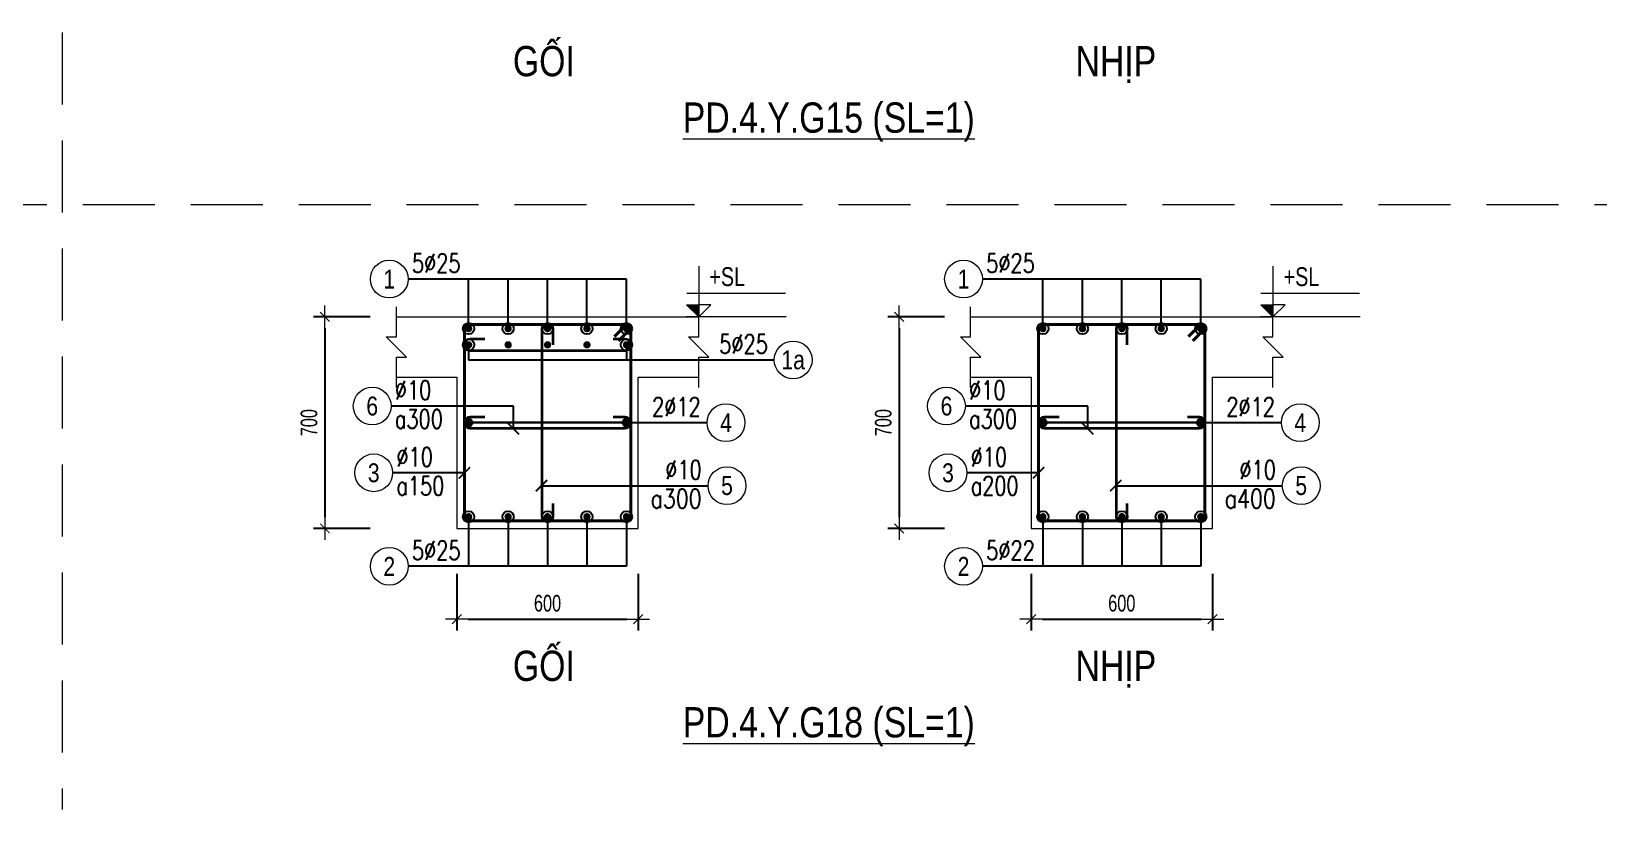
# Model space of a CAD drawing. Header units: millimetres. Extents: x 0 to 264070, y -218202 to 27271.
# Drawn here: x 230135 to 235320, y -218202 to -215628 of the extents above; entities that cross this region are included whole.
import ezdxf
from ezdxf.enums import TextEntityAlignment as Align

# ---------------------------------------------------------------- set-up
doc = ezdxf.new("R2010")
doc.units = ezdxf.units.MM
doc.header["$PDMODE"] = 3
doc.linetypes.add('HIDDEN2', pattern=[4.7625, 3.175, -1.5875])
doc.layers.get('0').update_dxf_attribs({"lineweight": 20})
doc.layers.get('Defpoints').update_dxf_attribs({"color": 151, "lineweight": 9})
for name, color, linetype, lineweight in [('NDC_S_ANNO', 7, 'Continuous', 20), ('NDC_S_CONTINUOUS', 3, 'Continuous', 20), ('NDC_S_DIM', 1, 'Continuous', 15), ('NDC_S_HIDDEN', 8, 'HIDDEN2', 13), ('NDC_S_REBAR', 4, 'Continuous', 35), ('NDC_S_STIRRUP', 4, 'Continuous', 40), ('NDC_S_TEXT SYMBOL', 7, 'Continuous', 20), ('NDC_S_THIN LINE', 8, 'Continuous', 9), ('NDC_S_VN TEXT', 7, 'Continuous', 20)]:
    doc.layers.add(name, color=color, linetype=linetype, lineweight=lineweight)
doc.styles.add('ARIAL', font='arial.ttf', dxfattribs={"width": 0.8})
doc.styles.add('NDC_ANNO', font='', dxfattribs={"width": 0.8})
doc.styles.add('NDC_DIM', font='', dxfattribs={"width": 0.75})
doc.styles.add('NDC_EN TXT', font='romans.shx', dxfattribs={"width": 0.8})
doc.styles.get('NDC_ANNO').set_extended_font_data('Dotum')
doc.styles.get('NDC_DIM').set_extended_font_data('Dotum')
doc.dimstyles.new('NDC_dim_25', dxfattribs={"dimscale": 25, "dimtxt": 2.2, "dimasz": 1.5, "dimexe": 1.5, "dimexo": 2.5, "dimgap": 1, "dimtad": 1, "dimdec": 0, "dimzin": 0, "dimdsep": 46, "dimtxsty": 'NDC_DIM', "dimblk": 'DIMMARK', "dimcen": 0.09, "dimdle": 1.2, "dimclrd": 1, "dimclre": 1, "dimclrt": 3, "dimadec": 0, "dimazin": 0, "dimtfac": 1, "dimtdec": 0, "dimtix": 1, "dimtofl": 0, "dimtmove": 0, "dimatfit": 3, "dimfxl": 6, "dimfxlon": 1, "dimtolj": 1, "dimtzin": 0, "dimarcsym": 0})

# ---------------------------------------------------------------- blocks, each defined once
blk = doc.blocks.new('kata_block_TD')
at = {"color": 6, "linetype": 'ByBlock', "lineweight": -2, "style": 'ARIAL', "width": 0.8}
blk.add_attdef('SECTDET2', text='', height=5, dxfattribs=at).set_placement((0, 7.97), align=Align.CENTER)
at = {"color": 0, "linetype": 'ByBlock', "lineweight": -2, "style": 'ARIAL', "width": 0.8}
blk.add_attdef('SECTDET1', text='', height=5, dxfattribs=at).set_placement((0, 1.47), align=Align.CENTER)
at = {"color": 3, "lineweight": 25, "style": 'ARIAL', "width": 0.8}
blk.add_attdef('SSCALE', text='', height=2.5, dxfattribs=at).set_placement((0, -4), align=Align.CENTER)
blk = doc.blocks.new('kata_block_THEP')
at = {"layer": 'NDC_S_REBAR', "color": 0}
for p, q in [((-0.5, 0), (0.5, 0)), ((-0.35, 0.35), (0.35, -0.35)), ((0.35, 0.35), (-0.35, -0.35)), ((0, 0.5), (0, -0.5))]:
    blk.add_line(p, q, dxfattribs=at)
at = {"layer": 'NDC_S_REBAR', "color": 0, "const_width": 0.0833}
blk.add_lwpolyline([(-0.5, 0, 1), (0.5, 0, 1), (-0.5, 0, 1)], format="xyb", dxfattribs=at)
blk = doc.blocks.new('*U239')
blk.add_circle((2.5, 0), 2.5)
at = {"layer": 'NDC_S_VN TEXT', "color": 3, "style": 'NDC_EN TXT', "width": 0.75}
blk.add_attdef('DK2', text='', height=2.5, dxfattribs=at).set_placement((-0.85, 0.85), align=Align.RIGHT)
at = {"layer": 'NDC_S_VN TEXT', "color": 7, "style": 'ARIAL', "width": 0.8}
blk.add_attdef('SH3', text='', height=2.5, dxfattribs=at).set_placement((2.5, 0), align=Align.MIDDLE)
blk = doc.blocks.new('*U240')
blk.add_circle((-2.5, 0), 2.5)
at = {"layer": 'NDC_S_VN TEXT', "color": 3, "style": 'NDC_EN TXT', "width": 0.75}
blk.add_attdef('DK1', (0.5, 0.85), '', height=2.5, dxfattribs=at)
at = {"layer": 'NDC_S_VN TEXT', "color": 7, "style": 'ARIAL', "width": 0.8}
blk.add_attdef('SH2', text='', height=2.5, dxfattribs=at).set_placement((-2.5, 0), align=Align.MIDDLE)
blk = doc.blocks.new('*U241')
blk.add_circle((-2.5, 0), 2.5)
at = {"layer": 'NDC_S_VN TEXT', "color": 3, "style": 'NDC_EN TXT', "width": 0.75}
for tag, p in [('DK1', (0.5, 0.85)), ('KC1', (0.5, -2.97))]:
    blk.add_attdef(tag, p, '', height=2.5, dxfattribs=at)
at = {"layer": 'NDC_S_VN TEXT', "color": 7, "style": 'ARIAL', "width": 0.8}
blk.add_attdef('SH2', text='', height=2.5, dxfattribs=at).set_placement((-2.5, 0), align=Align.MIDDLE)
blk = doc.blocks.new('*U321')
blk.add_circle((2.5, 0), 2.5)
at = {"layer": 'NDC_S_VN TEXT', "color": 3, "style": 'NDC_EN TXT'}
for tag, width, p in [('DK2', 0.75, (-0.85, 0.85)), ('KC2', 0.8, (-0.85, -2.97))]:
    blk.add_attdef(tag, text='', height=2.5, dxfattribs=dict(at, width=width)).set_placement(p, align=Align.RIGHT)
at = {"layer": 'NDC_S_VN TEXT', "color": 7, "style": 'ARIAL', "width": 0.8}
blk.add_attdef('SH3', text='', height=2.5, dxfattribs=at).set_placement((2.5, 0), align=Align.MIDDLE)
blk = doc.blocks.new('DIMMARK')
at = {"layer": 'NDC_S_DIM', "color": 1}
blk.add_line((-1.5, 0), (1, 0), dxfattribs=at)
at = {"layer": 'NDC_S_DIM', "color": 2, "const_width": 0.1}
blk.add_lwpolyline([(-0.42, -0.42), (0.42, 0.42)], dxfattribs=at)
blk = doc.blocks.new('*D836')
at = {"layer": 'Defpoints', "color": 0, "transparency": 16777216}
for p in [(233512.1, -216572.1), (233006.1, -217272.1), (233512.1, -217272.1)]:
    blk.add_point(p, dxfattribs=at)
at = {"layer": 'NDC_S_DIM', "color": 1, "lineweight": -2, "transparency": 16777216}
for p, q in [((233156.1, -216572.1), (232968.6, -216572.1)), ((233006.1, -216609.6), (233006.1, -217234.6)), ((233156.1, -217272.1), (232968.6, -217272.1))]:
    blk.add_line(p, q, dxfattribs=at)
at = {"layer": 'NDC_S_DIM', "color": 1, "lineweight": -2, "transparency": 16777216, "xscale": 37.5, "yscale": 37.5, "zscale": 37.5}
for p, rotation in [((233006.1, -216572.1), 90), ((233006.1, -217272.1), 270)]:
    blk.add_blockref('DIMMARK', p, dxfattribs=dict(at, rotation=rotation))
at = {"layer": 'NDC_S_DIM', "color": 3, "transparency": 16777216, "insert": (232953.6, -216922.1), "char_height": 55, "attachment_point": 5, "rotation": 90, "style": 'NDC_DIM'}
blk.add_mtext('\\A1;700', dxfattribs=at)
blk = doc.blocks.new('*D837')
at = {"layer": 'Defpoints', "color": 0, "transparency": 16777216}
for p in [(233442.5, -217272.1), (234042.5, -217272.1), (234042.5, -217572.1)]:
    blk.add_point(p, dxfattribs=at)
at = {"layer": 'NDC_S_DIM', "color": 1, "lineweight": -2, "transparency": 16777216}
for p, q in [((233442.5, -217422.1), (233442.5, -217609.6)), ((234042.5, -217422.1), (234042.5, -217609.6)), ((233480, -217572.1), (234005, -217572.1))]:
    blk.add_line(p, q, dxfattribs=at)
at = {"layer": 'NDC_S_DIM', "color": 1, "lineweight": -2, "transparency": 16777216, "xscale": 37.5, "yscale": 37.5, "zscale": 37.5, "rotation": 180}
blk.add_blockref('DIMMARK', (233442.5, -217572.1), dxfattribs=at)
at = {"layer": 'NDC_S_DIM', "color": 1, "lineweight": -2, "transparency": 16777216, "xscale": 37.5, "yscale": 37.5, "zscale": 37.5}
blk.add_blockref('DIMMARK', (234042.5, -217572.1), dxfattribs=at)
at = {"layer": 'NDC_S_DIM', "color": 3, "transparency": 16777216, "insert": (233742.5, -217519.6), "char_height": 55, "attachment_point": 5, "style": 'NDC_DIM'}
blk.add_mtext('\\A1;600', dxfattribs=at)
blk = doc.blocks.new('kata_block_CT')
at = {"layer": 'NDC_S_ANNO'}
blk.add_hatch(color=3, dxfattribs=at).paths.add_polyline_path([(0, 1.6), (-1.61, 1.6), (0, 0)])
at = {"layer": 'NDC_S_ANNO', "ltscale": 50}
h = blk.add_hatch(dxfattribs=at)
h.set_pattern_fill('ANSI31', color=256, scale=1.406, style=0)
h.paths.add_polyline_path([(0, 1.6), (0, 0), (1.61, 1.6)])
for p, q in [((-1.59, 3.14), (11.47, 3.14)), ((11.56, 0), (-1.64, 0))]:
    blk.add_line(p, q, dxfattribs=at)
for points in [[(0, 6.69), (0, 0)], [(0, 0), (-1.61, 1.6), (0, 1.6)], [(0, 0), (1.61, 1.6), (0, 1.6)]]:
    blk.add_lwpolyline(points, dxfattribs=at)
at = {"layer": 'NDC_S_ANNO', "color": 8, "ltscale": 50}
blk.add_lwpolyline([(0, 0), (-1.61, 1.6), (0, 1.6)], dxfattribs=at)
at = {"layer": 'NDC_S_TEXT SYMBOL', "color": 3, "style": 'NDC_ANNO', "width": 0.8}
blk.add_attdef('CT', (1.41, 4.07), '', height=2.5, dxfattribs=at)
blk = doc.blocks.new('*D838')
at = {"layer": 'Defpoints', "color": 0, "transparency": 16777216}
for p in [(231612.6, -216572.1), (231106.6, -217272.1), (231612.6, -217272.1)]:
    blk.add_point(p, dxfattribs=at)
at = {"layer": 'NDC_S_DIM', "color": 1, "lineweight": -2, "transparency": 16777216}
for p, q in [((231256.6, -216572.1), (231069.1, -216572.1)), ((231106.6, -216609.6), (231106.6, -217234.6)), ((231256.6, -217272.1), (231069.1, -217272.1))]:
    blk.add_line(p, q, dxfattribs=at)
at = {"layer": 'NDC_S_DIM', "color": 1, "lineweight": -2, "transparency": 16777216, "xscale": 37.5, "yscale": 37.5, "zscale": 37.5}
for p, rotation in [((231106.6, -216572.1), 90), ((231106.6, -217272.1), 270)]:
    blk.add_blockref('DIMMARK', p, dxfattribs=dict(at, rotation=rotation))
at = {"layer": 'NDC_S_DIM', "color": 3, "transparency": 16777216, "insert": (231054.1, -216922.1), "char_height": 55, "attachment_point": 5, "rotation": 90, "style": 'NDC_DIM'}
blk.add_mtext('\\A1;700', dxfattribs=at)
blk = doc.blocks.new('*D839')
at = {"layer": 'Defpoints', "color": 0, "transparency": 16777216}
for p in [(231542.9, -217272.1), (232142.9, -217272.1), (232142.9, -217572.1)]:
    blk.add_point(p, dxfattribs=at)
at = {"layer": 'NDC_S_DIM', "color": 1, "lineweight": -2, "transparency": 16777216}
for p, q in [((231542.9, -217422.1), (231542.9, -217609.6)), ((232142.9, -217422.1), (232142.9, -217609.6)), ((231580.4, -217572.1), (232105.4, -217572.1))]:
    blk.add_line(p, q, dxfattribs=at)
at = {"layer": 'NDC_S_DIM', "color": 1, "lineweight": -2, "transparency": 16777216, "xscale": 37.5, "yscale": 37.5, "zscale": 37.5, "rotation": 180}
blk.add_blockref('DIMMARK', (231542.9, -217572.1), dxfattribs=at)
at = {"layer": 'NDC_S_DIM', "color": 1, "lineweight": -2, "transparency": 16777216, "xscale": 37.5, "yscale": 37.5, "zscale": 37.5}
blk.add_blockref('DIMMARK', (232142.9, -217572.1), dxfattribs=at)
at = {"layer": 'NDC_S_DIM', "color": 3, "transparency": 16777216, "insert": (231842.9, -217519.6), "char_height": 55, "attachment_point": 5, "style": 'NDC_DIM'}
blk.add_mtext('\\A1;600', dxfattribs=at)

msp = doc.modelspace()

# ---------------------------------------------------------------- linework, layer by layer
at = {"layer": 'NDC_S_CONTINUOUS'}
for points in [[(231342.9, -216572.1), (231542.9, -216572.1), (231542.9, -216572.1), (232142.9, -216572.1), (232142.9, -216572.1), (232342.9, -216572.1)], [(233242.5, -216572.1), (233442.5, -216572.1), (233442.5, -216572.1), (234042.5, -216572.1), (234042.5, -216572.1), (234242.5, -216572.1)], [(231342.9, -216772.1), (231542.9, -216772.1), (231542.9, -217272.1), (232142.9, -217272.1), (232142.9, -216772.1), (232342.9, -216772.1)], [(233242.5, -216772.1), (233442.5, -216772.1), (233442.5, -217272.1), (234042.5, -217272.1), (234042.5, -216772.1), (234242.5, -216772.1)]]:
    msp.add_lwpolyline(points, dxfattribs=at)
at = {"layer": 'NDC_S_DIM'}
for centre in [(231581.9, -216664.6), (232103.9, -216664.6)]:
    msp.add_circle(centre, 18.8, dxfattribs=at)
at = {"layer": 'NDC_S_HIDDEN', "ltscale": 75}
for p, q in [((230237.4, -204202), (230237.4, -218202)), ((243045, -216202), (225114.4, -216202))]:
    msp.add_line(p, q, dxfattribs=at)
at = {"layer": 'NDC_S_REBAR'}
for points in [[(231861.3, -216664.4), (231861.3, -216615.5, 1), (231824.4, -216615.5), (231824.4, -217228.6, 1), (231861.3, -217228.6), (231861.3, -217189.4, -0.414214)], [(233760.8, -216664.4), (233760.8, -216615.5, 1), (233724, -216615.5), (233724, -217228.6, 1), (233760.8, -217228.6), (233760.8, -217189.4, -0.414214)], [(231635.3, -216646.1), (231586.4, -216646.1, 1), (231586.4, -216683), (232099.5, -216683, 1), (232099.5, -216646.1), (232060.2, -216646.1, -0.414214)], [(231635.3, -216903.6), (231586.4, -216903.6, 1), (231586.4, -216940.5), (232099.5, -216940.5, 1), (232099.5, -216903.6), (232060.2, -216903.6, -0.414214)], [(233534.8, -216903.6), (233485.9, -216903.6, 1), (233485.9, -216940.5), (233999, -216940.5, 1), (233999, -216903.6), (233959.8, -216903.6, -0.414214)]]:
    msp.add_lwpolyline(points, format="xyb", dxfattribs=at)
at = {"layer": 'NDC_S_STIRRUP'}
for points in [[(232063.9, -216637.1), (232103.9, -216597.1, -0.414214), (232117.9, -216611.1), (232117.9, -217233.1, -0.414214), (232103.9, -217247.1), (231581.9, -217247.1, -0.414214), (231567.9, -217233.1), (231567.9, -216611.1, -0.414214), (231581.9, -216597.1), (232103.9, -216597.1, -0.414214), (232117.9, -216611.1), (232077.9, -216651.1)], [(233963.5, -216637.1), (234003.5, -216597.1, -0.414214), (234017.5, -216611.1), (234017.5, -217233.1, -0.414214), (234003.5, -217247.1), (233481.5, -217247.1, -0.414214), (233467.5, -217233.1), (233467.5, -216611.1, -0.414214), (233481.5, -216597.1), (234003.5, -216597.1, -0.414214), (234017.5, -216611.1), (233977.5, -216651.1)]]:
    msp.add_lwpolyline(points, format="xyb", dxfattribs=at)
at = {"layer": 'NDC_S_THIN LINE'}
for points in [[(231342.9, -216805.4), (231342.9, -216705.4), (231376.3, -216705.4), (231309.6, -216638.7), (231342.9, -216638.7), (231342.9, -216538.7)], [(232342.9, -216805.4), (232342.9, -216705.4), (232376.3, -216705.4), (232309.6, -216638.7), (232342.9, -216638.7), (232342.9, -216538.7)], [(233242.5, -216805.4), (233242.5, -216705.4), (233275.8, -216705.4), (233209.1, -216638.7), (233242.5, -216638.7), (233242.5, -216538.7)], [(234242.5, -216805.4), (234242.5, -216705.4), (234275.8, -216705.4), (234209.1, -216638.7), (234242.5, -216638.7), (234242.5, -216538.7)]]:
    msp.add_lwpolyline(points, dxfattribs=at)

# ---------------------------------------------------------------- block references
at = {"layer": 'NDC_S_REBAR', "xscale": 22, "yscale": 22, "zscale": 22}
for p in [(231581.9, -216611.1), (231712.4, -216611.1), (231842.9, -216611.1), (231973.4, -216611.1), (232103.9, -216611.1), (233481.5, -216611.1), (233612, -216611.1), (233742.5, -216611.1), (233873, -216611.1), (234003.5, -216611.1), (231581.9, -216664.6), (231712.4, -216664.6), (231842.9, -216664.6), (231973.4, -216664.6), (232103.9, -216664.6), (231581.9, -216922.1), (232103.9, -216922.1), (233481.5, -216922.1), (234003.5, -216922.1), (231581.9, -217233.1), (231712.4, -217233.1), (231842.9, -217233.1), (231973.4, -217233.1), (232103.9, -217233.1), (233481.5, -217233.1), (233612, -217233.1), (233742.5, -217233.1), (233873, -217233.1), (234003.5, -217233.1)]:
    msp.add_blockref('kata_block_THEP', p, dxfattribs=at)
at = {"layer": 'NDC_S_THIN LINE', "xscale": 25, "yscale": 25, "zscale": 25}
for name, p, values in [('*U240', (231381.9, -216447.1), {'SH2': '1', 'DK1': '5%%c25'}), ('*U240', (233281.5, -216447.1), {'SH2': '1', 'DK1': '5%%c25'}), ('*U239', (232592.9, -216714.6), {'SH3': '1a', 'DK2': '5%%c25'}), ('*U241', (231325.4, -216867.1), {'SH2': '6', 'DK1': '%%c10', 'KC1': 'a300'}), ('*U241', (233225, -216867.1), {'SH2': '6', 'DK1': '%%c10', 'KC1': 'a300'}), ('*U239', (232370.8, -216922.1), {'SH3': '4', 'DK2': '2%%c12'}), ('*U239', (234270.4, -216922.1), {'SH3': '4', 'DK2': '2%%c12'}), ('*U241', (231330.4, -217087.9), {'SH2': '3', 'DK1': '%%c10', 'KC1': 'a150'}), ('*U241', (233230, -217087.9), {'SH2': '3', 'DK1': '%%c10', 'KC1': 'a200'}), ('*U321', (232374, -217130.5), {'SH3': '5', 'DK2': '%%c10', 'KC2': 'a300'}), ('*U321', (234273.5, -217130.5), {'SH3': '5', 'DK2': '%%c10', 'KC2': 'a400'}), ('*U240', (231381.9, -217397.1), {'SH2': '2', 'DK1': '5%%c25'}), ('*U240', (233281.5, -217397.1), {'SH2': '2', 'DK1': '5%%c22'})]:
    msp.add_blockref(name, p, dxfattribs=at).add_auto_attribs(values)
at = {"layer": 'NDC_S_VN TEXT'}
ref = msp.add_blockref('kata_block_TD', (231830.7, -215805.7), dxfattribs=dict(at, xscale=20, yscale=20, zscale=20))
ref.add_attrib('SECTDET1', 'GỐI', dxfattribs={"layer": '0', "color": 0, "linetype": 'ByBlock', "lineweight": -2, "height": 100, "style": 'ARIAL', "width": 0.8}).set_placement((231830.7, -215776.3), align=Align.CENTER)
ref = msp.add_blockref('kata_block_TD', (233723, -215805.7), dxfattribs=dict(at, xscale=20, yscale=20, zscale=20))
ref.add_attrib('SECTDET1', 'NHỊP', dxfattribs={"layer": '0', "color": 0, "linetype": 'ByBlock', "lineweight": -2, "height": 100, "style": 'ARIAL', "width": 0.8}).set_placement((233723, -215776.3), align=Align.CENTER)
ref = msp.add_blockref('kata_block_TD', (232773.2, -215992.4), dxfattribs=dict(at, xscale=20, yscale=20, zscale=20))
ref.add_attrib('SECTDET1', '%%uPD.4.Y.G15 (SL=1)', dxfattribs={"layer": '0', "color": 0, "linetype": 'ByBlock', "lineweight": -2, "height": 100, "style": 'ARIAL', "width": 0.8}).set_placement((232773.2, -215963), align=Align.CENTER)
at = {"layer": 'NDC_S_VN TEXT', "xscale": 25, "yscale": 25, "zscale": 25}
for p in [(232342.9, -216572.1), (234242.5, -216572.1)]:
    msp.add_blockref('kata_block_CT', p, dxfattribs=at).add_auto_attribs({'CT': '+SL'})
at = {"layer": 'NDC_S_VN TEXT'}
ref = msp.add_blockref('kata_block_TD', (231830.7, -217805.7), dxfattribs=dict(at, xscale=20, yscale=20, zscale=20))
ref.add_attrib('SECTDET1', 'GỐI', dxfattribs={"layer": '0', "color": 0, "linetype": 'ByBlock', "lineweight": -2, "height": 100, "style": 'ARIAL', "width": 0.8}).set_placement((231830.7, -217776.3), align=Align.CENTER)
ref = msp.add_blockref('kata_block_TD', (233723, -217805.7), dxfattribs=dict(at, xscale=20, yscale=20, zscale=20))
ref.add_attrib('SECTDET1', 'NHỊP', dxfattribs={"layer": '0', "color": 0, "linetype": 'ByBlock', "lineweight": -2, "height": 100, "style": 'ARIAL', "width": 0.8}).set_placement((233723, -217776.3), align=Align.CENTER)
ref = msp.add_blockref('kata_block_TD', (232773.2, -217992.4), dxfattribs=dict(at, xscale=20, yscale=20, zscale=20))
ref.add_attrib('SECTDET1', '%%uPD.4.Y.G18 (SL=1)', dxfattribs={"layer": '0', "color": 0, "linetype": 'ByBlock', "lineweight": -2, "height": 100, "style": 'ARIAL', "width": 0.8}).set_placement((232773.2, -217963), align=Align.CENTER)

# ---------------------------------------------------------------- dimensions: what is measured, and where the dimension line sits
at = {"layer": 'NDC_S_DIM'}
for base, p1, p2, picture, middle in [((231106.6, -217272.1), (231612.6, -216572.1), (231612.6, -217272.1), '*D838', (231054.1, -216922.1)), ((233006.1, -217272.1), (233512.1, -216572.1), (233512.1, -217272.1), '*D836', (232953.6, -216922.1))]:
    dim = msp.add_linear_dim(base=base, p1=p1, p2=p2, angle=270, dimstyle='NDC_dim_25', dxfattribs=at)
    dim.commit()
    dim.dimension.update_dxf_attribs({"geometry": picture, "text_midpoint": middle})
for base, p1, p2, picture, middle in [((232142.9, -217572.1), (231542.9, -217272.1), (232142.9, -217272.1), '*D839', (231842.9, -217519.6)), ((234042.5, -217572.1), (233442.5, -217272.1), (234042.5, -217272.1), '*D837', (233742.5, -217519.6))]:
    dim = msp.add_linear_dim(base=base, p1=p1, p2=p2, dimstyle='NDC_dim_25', dxfattribs=at)
    dim.commit()
    dim.dimension.update_dxf_attribs({"geometry": picture, "text_midpoint": middle})

# ---------------------------------------------------------------- leaders
at = {"layer": 'NDC_S_THIN LINE'}
for points, override in [([(232103.9, -216611.1), (232103.9, -216447.1), (231381.9, -216447.1)], {"dimldrblk": 'DotBlank'}), ([(231973.4, -216611.1), (231973.4, -216447.1), (231381.9, -216447.1)], {"dimldrblk": 'DotBlank'}), ([(231842.9, -216611.1), (231842.9, -216447.1), (231381.9, -216447.1)], {"dimldrblk": 'DotBlank'}), ([(231712.4, -216611.1), (231712.4, -216447.1), (231381.9, -216447.1)], {"dimldrblk": 'DotBlank'}), ([(231581.9, -216611.1), (231581.9, -216447.1), (231381.9, -216447.1)], {"dimldrblk": 'DotBlank'}), ([(234003.5, -216611.1), (234003.5, -216447.1), (233281.5, -216447.1)], {"dimldrblk": 'DotBlank'}), ([(233873, -216611.1), (233873, -216447.1), (233281.5, -216447.1)], {"dimldrblk": 'DotBlank'}), ([(233742.5, -216611.1), (233742.5, -216447.1), (233281.5, -216447.1)], {"dimldrblk": 'DotBlank'}), ([(233612, -216611.1), (233612, -216447.1), (233281.5, -216447.1)], {"dimldrblk": 'DotBlank'}), ([(233481.5, -216611.1), (233481.5, -216447.1), (233281.5, -216447.1)], {"dimldrblk": 'DotBlank'}), ([(231581.9, -216664.6), (231581.9, -216714.6), (232592.9, -216714.6)], {"dimldrblk": 'DotBlank'}), ([(232103.9, -216664.6), (232103.9, -216714.6), (232592.9, -216714.6)], {"dimldrblk": 'DotBlank'}), ([(231730.3, -216942.1), (231730.3, -216867.1), (231325.4, -216867.1)], {"dimldrblk": 'ArchTick'}), ([(233629.8, -216942.1), (233629.8, -216867.1), (233225, -216867.1)], {"dimldrblk": 'ArchTick'}), ([(231581.9, -216922.1), (232109.9, -216922.1)], {"dimasz": 1, "dimldrblk": 'DotBlank'}), ([(232103.9, -216922.1), (231581.9, -216922.1)], {"dimasz": 1, "dimldrblk": 'DotBlank'}), ([(232103.9, -216922.1), (232370.8, -216922.1)], {"dimldrblk": 'DotSmall'}), ([(233481.5, -216922.1), (234009.5, -216922.1)], {"dimasz": 1, "dimldrblk": 'DotBlank'}), ([(234003.5, -216922.1), (233481.5, -216922.1)], {"dimasz": 1, "dimldrblk": 'DotBlank'}), ([(234003.5, -216922.1), (234270.4, -216922.1)], {"dimldrblk": 'DotSmall'}), ([(231567.9, -217087.9), (231330.4, -217087.9)], {"dimldrblk": 'ArchTick'}), ([(233467.5, -217087.9), (233230, -217087.9)], {"dimldrblk": 'ArchTick'}), ([(231822.9, -217130.5), (232374, -217130.5)], {"dimldrblk": 'ArchTick'}), ([(233722.5, -217130.5), (234273.5, -217130.5)], {"dimldrblk": 'ArchTick'}), ([(232103.9, -217233.1), (232103.9, -217397.1), (231381.9, -217397.1)], {"dimldrblk": 'DotBlank'}), ([(231973.4, -217233.1), (231973.4, -217397.1), (231381.9, -217397.1)], {"dimldrblk": 'DotBlank'}), ([(231842.9, -217233.1), (231842.9, -217397.1), (231381.9, -217397.1)], {"dimldrblk": 'DotBlank'}), ([(231712.4, -217233.1), (231712.4, -217397.1), (231381.9, -217397.1)], {"dimldrblk": 'DotBlank'}), ([(231581.9, -217233.1), (231581.9, -217397.1), (231381.9, -217397.1)], {"dimldrblk": 'DotBlank'}), ([(234003.5, -217233.1), (234003.5, -217397.1), (233281.5, -217397.1)], {"dimldrblk": 'DotBlank'}), ([(233873, -217233.1), (233873, -217397.1), (233281.5, -217397.1)], {"dimldrblk": 'DotBlank'}), ([(233742.5, -217233.1), (233742.5, -217397.1), (233281.5, -217397.1)], {"dimldrblk": 'DotBlank'}), ([(233612, -217233.1), (233612, -217397.1), (233281.5, -217397.1)], {"dimldrblk": 'DotBlank'}), ([(233481.5, -217233.1), (233481.5, -217397.1), (233281.5, -217397.1)], {"dimldrblk": 'DotBlank'})]:
    msp.add_leader(points, dimstyle='NDC_dim_25', override=override, dxfattribs=at)

doc.saveas('drawing.dxf')
